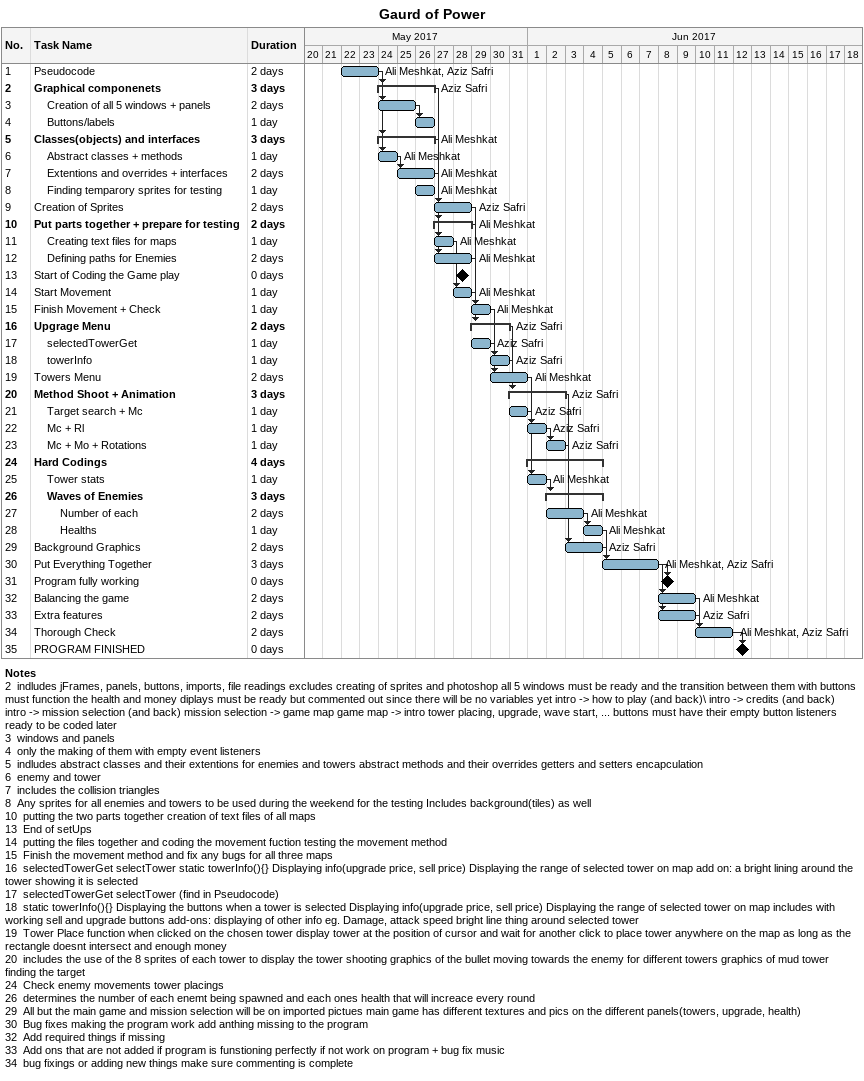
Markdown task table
Gaurd of Power

| ID | Level | Task | Duration | Start | Finish | Predecessors | Resources |
|---|---|---|---|---|---|---|---|
| 1 | 1 | Pseudocode | 2d | 2017-05-22 | 2017-05-23 |  | Ali Meshkat, Aziz Safri |
| 2 | 1 | **Graphical componenets** | 3d | 2017-05-24 | 2017-05-26 | 1 | Aziz Safri |
| 3 | 2 | Creation of all 5 windows + panels | 2d | 2017-05-24 | 2017-05-25 | 1 |  |
| 4 | 2 | Buttons/labels | 1d | 2017-05-26 | 2017-05-26 | 3 |  |
| 5 | 1 | **Classes(objects) and interfaces** | 3d | 2017-05-24 | 2017-05-26 | 1 | Ali Meshkat |
| 6 | 2 | Abstract classes + methods | 1d | 2017-05-24 | 2017-05-24 | 1 | Ali Meshkat |
| 7 | 2 | Extentions and overrides + interfaces | 2d | 2017-05-25 | 2017-05-26 | 6 | Ali Meshkat |
| 8 | 2 | Finding temparory sprites for testing | 1d | 2017-05-26 | 2017-05-26 |  | Ali Meshkat |
| 9 | 1 | Creation of Sprites | 2d | 2017-05-27 | 2017-05-28 | 2 | Aziz Safri |
| 10 | 1 | **Put parts together + prepare for testing** | 2d | 2017-05-27 | 2017-05-28 | 5, 7 | Ali Meshkat |
| 11 | 2 | Creating text files for maps | 1d | 2017-05-27 | 2017-05-27 | 7 | Ali Meshkat |
| 12 | 2 | Defining paths for Enemies | 2d | 2017-05-27 | 2017-05-28 | 7 | Ali Meshkat |
| 13 | 1 | Start of Coding the Game play | 0d | 2017-05-28 | 2017-05-28 |  |  |
| 14 | 1 | Start Movement | 1d | 2017-05-28 | 2017-05-28 | 11 | Ali Meshkat |
| 15 | 1 | Finish Movement + Check | 1d | 2017-05-29 | 2017-05-29 | 10, 12, 14 | Ali Meshkat |
| 16 | 1 | **Upgrage Menu** | 2d | 2017-05-29 | 2017-05-30 | 9 | Aziz Safri |
| 17 | 2 | selectedTowerGet | 1d | 2017-05-29 | 2017-05-29 |  | Aziz Safri |
| 18 | 2 | towerInfo | 1d | 2017-05-30 | 2017-05-30 | 17 | Aziz Safri |
| 19 | 1 | Towers Menu | 2d | 2017-05-30 | 2017-05-31 | 15 | Ali Meshkat |
| 20 | 1 | **Method Shoot + Animation** | 3d | 2017-05-31 | 2017-06-02 | 16, 18 | Aziz Safri |
| 21 | 2 | Target search + Mc | 1d | 2017-05-31 | 2017-05-31 |  | Aziz Safri |
| 22 | 2 | Mc + Rl | 1d | 2017-06-01 | 2017-06-01 | 21 | Aziz Safri |
| 23 | 2 | Mc + Mo + Rotations | 1d | 2017-06-02 | 2017-06-02 | 22 | Aziz Safri |
| 24 | 1 | **Hard Codings** | 4d | 2017-06-01 | 2017-06-04 |  |  |
| 25 | 2 | Tower stats | 1d | 2017-06-01 | 2017-06-01 | 19 | Ali Meshkat |
| 26 | 2 | **Waves of Enemies** | 3d | 2017-06-02 | 2017-06-04 | 25 |  |
| 27 | 3 | Number of each | 2d | 2017-06-02 | 2017-06-03 |  | Ali Meshkat |
| 28 | 3 | Healths | 1d | 2017-06-04 | 2017-06-04 | 27 | Ali Meshkat |
| 29 | 1 | Background Graphics | 2d | 2017-06-03 | 2017-06-04 | 20, 23 | Aziz Safri |
| 30 | 1 | Put Everything Together | 3d | 2017-06-05 | 2017-06-07 | 28, 29 | Ali Meshkat, Aziz Safri |
| 31 | 1 | Program fully working | 0d | 2017-06-08 | 2017-06-08 | 30 |  |
| 32 | 1 | Balancing the game | 2d | 2017-06-08 | 2017-06-09 | 30 | Ali Meshkat |
| 33 | 1 | Extra features | 2d | 2017-06-08 | 2017-06-09 | 30 | Aziz Safri |
| 34 | 1 | Thorough Check | 2d | 2017-06-10 | 2017-06-11 | 32, 33 | Ali Meshkat, Aziz Safri |
| 35 | 1 | PROGRAM FINISHED | 0d | 2017-06-12 | 2017-06-12 | 34 |  |

Notes
- 2: indludes jFrames, panels, buttons, imports, file readings excludes creating of sprites and photoshop all 5 windows must be ready and the transition between them with buttons must function the health and money diplays must be ready but commented out since there will be no variables yet intro -> how to play (and back)\ intro -> credits (and back) intro -> mission selection (and back) mission selection -> game map game map -> intro tower placing, upgrade, wave start, ... buttons must have their empty button listeners ready to be coded later
- 3: windows and panels
- 4: only the making of them with empty event listeners
- 5: indludes abstract classes and their extentions for enemies and towers abstract methods and their overrides getters and setters encapculation
- 6: enemy and tower
- 7: includes the collision triangles
- 8: Any sprites for all enemies and towers to be used during the weekend for the testing Includes background(tiles) as well
- 10: putting the two parts together creation of text files of all maps
- 13: End of setUps
- 14: putting the files together and coding the movement fuction testing the movement method
- 15: Finish the movement method and fix any bugs for all three maps
- 16: selectedTowerGet selectTower static towerInfo(){} Displaying info(upgrade price, sell price) Displaying the range of selected tower on map add on: a bright lining around the tower showing it is selected
- 17: selectedTowerGet selectTower (find in Pseudocode)
- 18: static towerInfo(){} Displaying the buttons when a tower is selected Displaying info(upgrade price, sell price) Displaying the range of selected tower on map includes with working sell and upgrade buttons add-ons: displaying of other info eg. Damage, attack speed bright line thing around selected tower
- 19: Tower Place function when clicked on the chosen tower display tower at the position of cursor and wait for another click to place tower anywhere on the map as long as the rectangle doesnt intersect and enough money
- 20: includes the use of the 8 sprites of each tower to display the tower shooting graphics of the bullet moving towards the enemy for different towers graphics of mud tower finding the target
- 24: Check enemy movements tower placings
- 26: determines the number of each enemt being spawned and each ones health that will increace every round
- 29: All but the main game and mission selection will be on imported pictues main game has different textures and pics on the different panels(towers, upgrade, health)
- 30: Bug fixes making the program work add anthing missing to the program
- 32: Add required things if missing
- 33: Add ons that are not added if program is funstioning perfectly if not work on program + bug fix music
- 34: bug fixings or adding new things make sure commenting is complete
